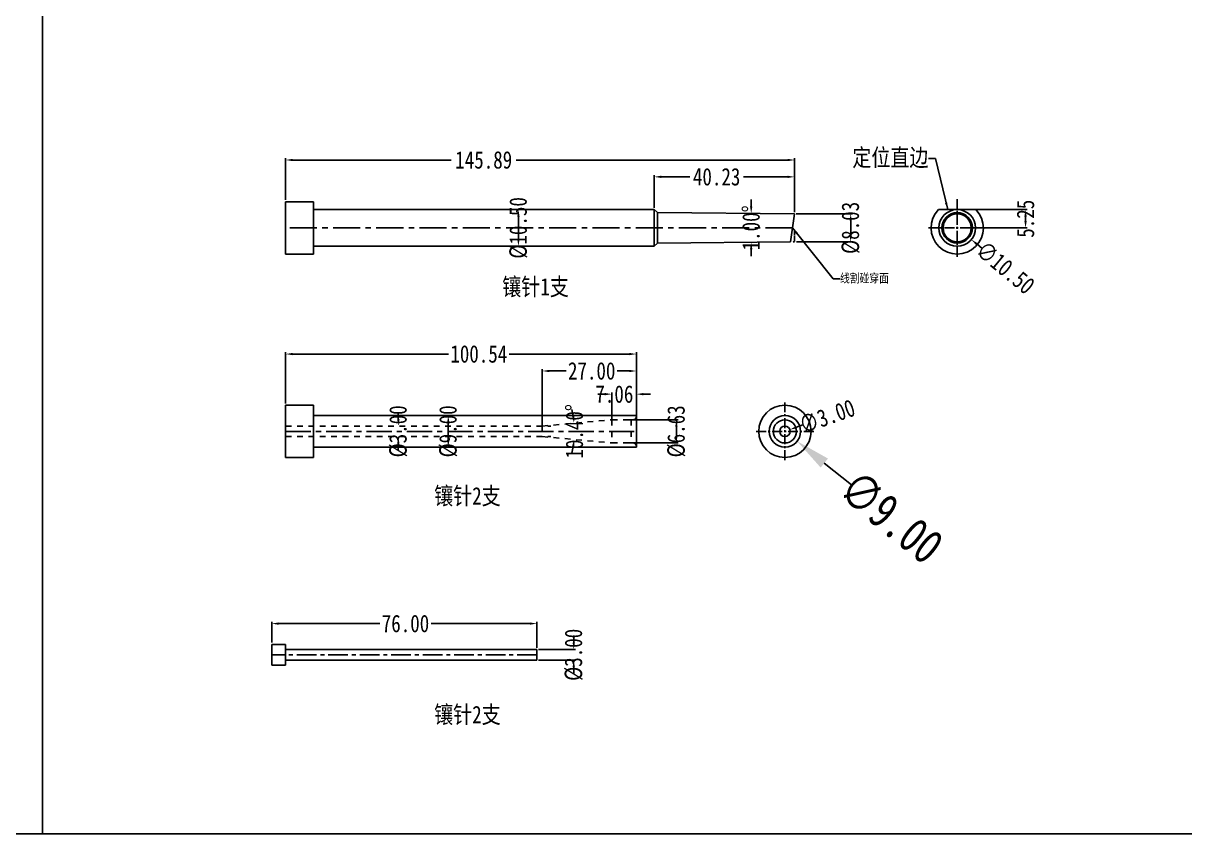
# Model space of a CAD drawing. Header units: millimetres. Extents: x 1147 to 12155, y -6137 to -4403.
# Drawn here: x 9611.9 to 9944.8, y -5544.4 to -5312.2 of the extents above; entities that cross this region are included whole.
import ezdxf

# ---------------------------------------------------------------- set-up
doc = ezdxf.new("R2010")
doc.units = ezdxf.units.MM
doc.header["$LTSCALE"] = 16.335
doc.header["$PDMODE"] = 3
doc.header["$PDSIZE"] = 0.3125
for name, pattern in [('CENTER', [0.6, 0.375, -0.075, 0.075, -0.075]), ('DIVIDE', [31.75, 12.7, -6.35, 0, -6.35, 0, -6.35]), ('HIDDEN', [0.2, 0.1, -0.1])]:
    doc.linetypes.add(name, pattern=pattern)
doc.layers.get('0').update_dxf_attribs({"linetype": 'CONTINUOUS'})
doc.layers.get('Defpoints').update_dxf_attribs({"linetype": 'CONTINUOUS'})
doc.layers.add('DEFAULT_2', color=8, linetype='HIDDEN')
doc.layers.add('dim', color=82, linetype='CONTINUOUS', lineweight=9)
doc.styles.get("Standard").update_dxf_attribs({"font": 'txt', "width": 0.8})
doc.dimstyles.get("Standard").update_dxf_attribs({"dimtxt": 0.15625, "dimasz": 0.1875, "dimexe": 0.125, "dimexo": 0.0625, "dimtad": 0, "dimtih": 1, "dimtoh": 1, "dimdsep": 46, "dimtxsty": 'Standard', "dimcen": 0.09, "dimadec": 0, "dimazin": 0, "dimtp": 0.01, "dimtm": 0.01, "dimtfac": 1, "dimtofl": 0, "dimtmove": 0, "dimatfit": 3, "dimfxl": 0, "dimtolj": 1, "dimarcsym": 0})
doc.dimstyles.new('STANDARD$0', dxfattribs={"dimscale": 2, "dimtxt": 3, "dimasz": 3, "dimexe": 1.25, "dimexo": 0.625, "dimgap": 0.5, "dimtad": 0, "dimdsep": 46, "dimlunit": 6, "dimtxsty": 'Standard', "dimblk": 'CLOSEDBLANK', "dimcen": 0, "dimclrt": 2, "dimazin": 2, "dimtfac": 2, "dimtmove": 1, "dimatfit": 3, "dimfxl": 0, "dimtolj": 1, "dimtzin": 0, "dimarcsym": 0})

# ---------------------------------------------------------------- blocks, each defined once
blk = doc.blocks.new('*D1021')
at = {"layer": 'Defpoints', "color": 0}
for p in [(9882.87, -5365.57), (9881.56, -5370.82), (9899.2, -5370.82)]:
    blk.add_point(p, dxfattribs=at)
at = {"layer": 'dim', "color": 4, "lineweight": -2}
for p, q in [((9883.37, -5365.57), (9899.7, -5365.57)), ((9899.2, -5367.57), (9899.2, -5368.82)), ((9882.06, -5370.82), (9899.7, -5370.82))]:
    blk.add_line(p, q, dxfattribs=at)
at = {"layer": 'dim', "color": 4}
for points in [[(9898.86, -5367.57), (9899.53, -5367.57), (9899.2, -5365.57)], [(9898.86, -5368.82), (9899.53, -5368.82), (9899.2, -5370.82)]]:
    blk.add_solid(points, dxfattribs=at)
at = {"layer": 'dim', "color": 6, "insert": (9899.2, -5368.2), "char_height": 5, "attachment_point": 5, "rotation": 90}
blk.add_mtext('\\A1;5.25', dxfattribs=at)
blk = doc.blocks.new('*D1022')
at = {"layer": 'Defpoints', "color": 0}
for p in [(9875.55, -5367.48), (9883.65, -5374.16)]:
    blk.add_point(p, dxfattribs=at)
at = {"layer": 'dim', "color": 4, "lineweight": -2}
blk.add_line((9886.74, -5376.71), (9885.2, -5375.44), dxfattribs=at)
at = {"layer": 'dim', "color": 4}
blk.add_solid([(9885.41, -5375.18), (9884.98, -5375.69), (9883.65, -5374.16)], dxfattribs=at)
at = {"layer": 'dim', "color": 6, "insert": (9893.42, -5382.23), "char_height": 5, "attachment_point": 5, "rotation": 320.4803}
blk.add_mtext('\\A1;∅10.50', dxfattribs=at)
blk = doc.blocks.new('*D1023')
at = {"layer": 'Defpoints', "color": 0}
for p in [(9832.96, -5366.8), (9833.03, -5374.84), (9849.07, -5374.84)]:
    blk.add_point(p, dxfattribs=at)
at = {"layer": 'dim', "color": 4, "lineweight": -2}
for p, q in [((9833.46, -5366.8), (9849.57, -5366.8)), ((9849.07, -5368.8), (9849.07, -5372.84)), ((9833.53, -5374.84), (9849.57, -5374.84))]:
    blk.add_line(p, q, dxfattribs=at)
at = {"layer": 'dim', "color": 4}
for points in [[(9848.73, -5368.8), (9849.4, -5368.8), (9849.07, -5366.8)], [(9848.73, -5372.84), (9849.4, -5372.84), (9849.07, -5374.84)]]:
    blk.add_solid(points, dxfattribs=at)
at = {"layer": 'dim', "color": 6, "insert": (9849.07, -5370.82), "char_height": 5, "attachment_point": 5, "rotation": 90}
blk.add_mtext('\\A1;%%c8.03', dxfattribs=at)
blk = doc.blocks.new('*D1024')
at = {"layer": 'Defpoints', "color": 0}
for p in [(9793.65, -5366.46), (9832.96, -5366.8), (9820.52, -5369.45), (9793.65, -5375.18), (9831.83, -5374.85)]:
    blk.add_point(p, dxfattribs=at)
at = {"layer": 'dim', "color": 4, "lineweight": -2}
for start, end in [(179.0152, 179.2576), (180.7424, 180.9848)]:
    blk.add_arc((10293.27, -5370.82), 472.75, start, end, dxfattribs=at)
at = {"layer": 'dim', "color": 4}
for points in [[(9820.89, -5364.7), (9820.22, -5364.69), (9820.54, -5366.7)], [(9820.22, -5376.95), (9820.89, -5376.94), (9820.54, -5374.95)]]:
    blk.add_solid(points, dxfattribs=at)
at = {"layer": 'dim', "color": 6, "insert": (9820.52, -5370.82), "char_height": 5, "attachment_point": 5, "rotation": 90}
blk.add_mtext('\\A1;1.00°', dxfattribs=at)
blk = doc.blocks.new('*D1025')
at = {"layer": 'Defpoints', "color": 0}
for p in [(9792.77, -5356.2), (9792.77, -5365.57), (9832.99, -5366.8)]:
    blk.add_point(p, dxfattribs=at)
at = {"layer": 'dim', "color": 4, "lineweight": -2}
for p, q in [((9792.77, -5365.07), (9792.77, -5355.7)), ((9794.77, -5356.2), (9802.98, -5356.2)), ((9830.99, -5356.2), (9818.32, -5356.2)), ((9832.99, -5366.3), (9832.99, -5355.7))]:
    blk.add_line(p, q, dxfattribs=at)
at = {"layer": 'dim', "color": 4}
for points in [[(9794.77, -5355.87), (9794.77, -5356.53), (9792.77, -5356.2)], [(9830.99, -5355.87), (9830.99, -5356.53), (9832.99, -5356.2)]]:
    blk.add_solid(points, dxfattribs=at)
at = {"layer": 'dim', "color": 6, "insert": (9810.65, -5356.2), "char_height": 5, "attachment_point": 5}
blk.add_mtext('\\A1;40.23', dxfattribs=at)
blk = doc.blocks.new('*D1026')
at = {"layer": 'Defpoints', "color": 0}
for p in [(9687.1, -5351.37), (9687.1, -5363.32), (9832.99, -5366.8)]:
    blk.add_point(p, dxfattribs=at)
at = {"layer": 'dim', "color": 4, "lineweight": -2}
for p, q in [((9687.1, -5362.82), (9687.1, -5350.87)), ((9689.1, -5351.37), (9734.55, -5351.37)), ((9830.99, -5351.37), (9753.21, -5351.37)), ((9832.99, -5366.3), (9832.99, -5350.87))]:
    blk.add_line(p, q, dxfattribs=at)
at = {"layer": 'dim', "color": 4}
for points in [[(9689.1, -5351.03), (9689.1, -5351.7), (9687.1, -5351.37)], [(9830.99, -5351.03), (9830.99, -5351.7), (9832.99, -5351.37)]]:
    blk.add_solid(points, dxfattribs=at)
at = {"layer": 'dim', "color": 6, "insert": (9743.88, -5351.37), "char_height": 5, "attachment_point": 5}
blk.add_mtext('\\A1;145.89', dxfattribs=at)
blk = doc.blocks.new('*D1027')
at = {"layer": 'Defpoints', "color": 0}
for p in [(9753.83, -5365.57), (9753.83, -5376.07), (9753.83, -5376.07)]:
    blk.add_point(p, dxfattribs=at)
at = {"layer": 'dim', "color": 4, "lineweight": -2}
blk.add_line((9753.83, -5367.57), (9753.83, -5374.07), dxfattribs=at)
at = {"layer": 'dim', "color": 4}
for points in [[(9753.5, -5367.57), (9754.16, -5367.57), (9753.83, -5365.57)], [(9753.5, -5374.07), (9754.16, -5374.07), (9753.83, -5376.07)]]:
    blk.add_solid(points, dxfattribs=at)
at = {"layer": 'dim', "color": 6, "insert": (9753.83, -5370.82), "char_height": 5, "attachment_point": 5, "rotation": 90}
blk.add_mtext('\\A1;%%c10.50', dxfattribs=at)
blk = doc.blocks.new('*D1028')
at = {"layer": 'Defpoints', "color": 0}
for p in [(9828.8, -5429.63), (9831.63, -5428.63)]:
    blk.add_point(p, dxfattribs=at)
at = {"layer": 'dim', "color": 4, "lineweight": -2}
blk.add_line((9835.4, -5427.29), (9833.51, -5427.96), dxfattribs=at)
at = {"layer": 'dim', "color": 4}
blk.add_solid([(9833.4, -5427.64), (9833.63, -5428.27), (9831.63, -5428.63)], dxfattribs=at)
at = {"layer": 'dim', "color": 6, "insert": (9842.31, -5424.84), "char_height": 5, "attachment_point": 5, "rotation": 19.5263}
blk.add_mtext('\\A1;∅3.00', dxfattribs=at)
blk = doc.blocks.new('*D1012')
at = {"layer": 'Defpoints', "color": 0}
for p in [(9759.1, -5491.66), (9759.1, -5494.66), (9769.69, -5494.66)]:
    blk.add_point(p, dxfattribs=at)
at = {"layer": 'dim', "color": 4, "lineweight": -2}
for p, q in [((9769.69, -5489.66), (9769.69, -5487.66)), ((9759.6, -5491.66), (9770.19, -5491.66)), ((9759.6, -5494.66), (9770.19, -5494.66)), ((9769.69, -5496.66), (9769.69, -5498.66))]:
    blk.add_line(p, q, dxfattribs=at)
at = {"layer": 'dim', "color": 4}
for points in [[(9769.36, -5489.66), (9770.02, -5489.66), (9769.69, -5491.66)], [(9769.36, -5496.66), (9770.02, -5496.66), (9769.69, -5494.66)]]:
    blk.add_solid(points, dxfattribs=at)
at = {"layer": 'dim', "color": 6, "insert": (9769.69, -5493.16), "char_height": 5, "attachment_point": 5, "rotation": 90}
blk.add_mtext('\\A1;%%c3.00', dxfattribs=at)
blk = doc.blocks.new('*D1029')
at = {"layer": 'Defpoints', "color": 0}
for p in [(9683.1, -5484.22), (9683.1, -5490.16), (9759.1, -5491.66)]:
    blk.add_point(p, dxfattribs=at)
at = {"layer": 'dim', "color": 4, "lineweight": -2}
for p, q in [((9683.1, -5489.66), (9683.1, -5483.72)), ((9759.1, -5491.16), (9759.1, -5483.72)), ((9685.1, -5484.22), (9714.11, -5484.22)), ((9757.1, -5484.22), (9728.78, -5484.22))]:
    blk.add_line(p, q, dxfattribs=at)
at = {"layer": 'dim', "color": 4}
for points in [[(9685.1, -5483.88), (9685.1, -5484.55), (9683.1, -5484.22)], [(9757.1, -5483.88), (9757.1, -5484.55), (9759.1, -5484.22)]]:
    blk.add_solid(points, dxfattribs=at)
at = {"layer": 'dim', "color": 6, "insert": (9721.45, -5484.22), "char_height": 5, "attachment_point": 5}
blk.add_mtext('\\A1;76.00', dxfattribs=at)
blk = doc.blocks.new('*D1030')
at = {"layer": 'Defpoints', "color": 0}
for p in [(9687.1, -5406.97), (9687.1, -5421.63), (9787.64, -5433.48)]:
    blk.add_point(p, dxfattribs=at)
at = {"layer": 'dim', "color": 4, "lineweight": -2}
for p, q in [((9687.1, -5421.13), (9687.1, -5406.47)), ((9689.1, -5406.97), (9733.8, -5406.97)), ((9785.64, -5406.97), (9751.14, -5406.97)), ((9787.64, -5432.98), (9787.64, -5406.47))]:
    blk.add_line(p, q, dxfattribs=at)
at = {"layer": 'dim', "color": 4}
for points in [[(9689.1, -5406.64), (9689.1, -5407.31), (9687.1, -5406.97)], [(9785.64, -5406.64), (9785.64, -5407.31), (9787.64, -5406.97)]]:
    blk.add_solid(points, dxfattribs=at)
at = {"layer": 'dim', "color": 6, "insert": (9742.47, -5406.97), "char_height": 5, "attachment_point": 5}
blk.add_mtext('\\A1;100.54', dxfattribs=at)
blk = doc.blocks.new('*D1031')
at = {"layer": 'Defpoints', "color": 0}
for p in [(9760.64, -5411.83), (9787.64, -5423.42), (9760.64, -5428.37)]:
    blk.add_point(p, dxfattribs=at)
at = {"layer": 'dim', "color": 4, "lineweight": -2}
for p, q in [((9760.64, -5427.87), (9760.64, -5411.33)), ((9762.64, -5411.83), (9767.5, -5411.83)), ((9785.64, -5411.83), (9782.16, -5411.83)), ((9787.64, -5422.92), (9787.64, -5411.33))]:
    blk.add_line(p, q, dxfattribs=at)
at = {"layer": 'dim', "color": 4}
for points in [[(9762.64, -5411.5), (9762.64, -5412.16), (9760.64, -5411.83)], [(9785.64, -5411.5), (9785.64, -5412.16), (9787.64, -5411.83)]]:
    blk.add_solid(points, dxfattribs=at)
at = {"layer": 'dim', "color": 6, "insert": (9774.83, -5411.83), "char_height": 5, "attachment_point": 5}
blk.add_mtext('\\A1;27.00', dxfattribs=at)
blk = doc.blocks.new('*D1032')
at = {"layer": 'Defpoints', "color": 0}
for p in [(9780.59, -5418.47), (9780.59, -5426.43), (9787.64, -5425.95)]:
    blk.add_point(p, dxfattribs=at)
at = {"layer": 'dim', "color": 4, "lineweight": -2}
for p, q in [((9778.59, -5418.47), (9776.59, -5418.47)), ((9780.59, -5425.93), (9780.59, -5417.97)), ((9787.64, -5425.45), (9787.64, -5417.97)), ((9789.64, -5418.47), (9791.64, -5418.47))]:
    blk.add_line(p, q, dxfattribs=at)
at = {"layer": 'dim', "color": 4}
for points in [[(9778.59, -5418.13), (9778.59, -5418.8), (9780.59, -5418.47)], [(9789.64, -5418.13), (9789.64, -5418.8), (9787.64, -5418.47)]]:
    blk.add_solid(points, dxfattribs=at)
at = {"layer": 'dim', "color": 6, "insert": (9781.33, -5418.47), "char_height": 5, "attachment_point": 5}
blk.add_mtext('\\A1;7.06', dxfattribs=at)
blk = doc.blocks.new('*D1033')
at = {"layer": 'Defpoints', "color": 0}
for p in [(9784.9, -5425.81), (9784.9, -5432.44), (9799.11, -5432.44)]:
    blk.add_point(p, dxfattribs=at)
at = {"layer": 'dim', "color": 4, "lineweight": -2}
for p, q in [((9785.4, -5425.81), (9799.61, -5425.81)), ((9799.11, -5427.81), (9799.11, -5430.44)), ((9785.4, -5432.44), (9799.61, -5432.44))]:
    blk.add_line(p, q, dxfattribs=at)
at = {"layer": 'dim', "color": 4}
for points in [[(9798.77, -5427.81), (9799.44, -5427.81), (9799.11, -5425.81)], [(9798.77, -5430.44), (9799.44, -5430.44), (9799.11, -5432.44)]]:
    blk.add_solid(points, dxfattribs=at)
at = {"layer": 'dim', "color": 6, "insert": (9799.11, -5429.13), "char_height": 5, "attachment_point": 5, "rotation": 90}
blk.add_mtext('\\A1;%%c6.63', dxfattribs=at)
blk = doc.blocks.new('*D1034')
at = {"layer": 'Defpoints', "color": 0}
for p in [(9733.72, -5424.63), (9733.72, -5433.63), (9733.72, -5433.63)]:
    blk.add_point(p, dxfattribs=at)
at = {"layer": 'dim', "color": 4, "lineweight": -2}
blk.add_line((9733.72, -5426.63), (9733.72, -5431.63), dxfattribs=at)
at = {"layer": 'dim', "color": 4}
for points in [[(9733.39, -5426.63), (9734.05, -5426.63), (9733.72, -5424.63)], [(9733.39, -5431.63), (9734.05, -5431.63), (9733.72, -5433.63)]]:
    blk.add_solid(points, dxfattribs=at)
at = {"layer": 'dim', "color": 6, "insert": (9733.72, -5429.13), "char_height": 5, "attachment_point": 5, "rotation": 90}
blk.add_mtext('\\A1;%%c9.00', dxfattribs=at)
blk = doc.blocks.new('*D1035')
at = {"layer": 'Defpoints', "color": 0}
for p in [(9780.59, -5425.81), (9760.64, -5427.63), (9769.88, -5429.91), (9760.64, -5430.63), (9780.59, -5432.44)]:
    blk.add_point(p, dxfattribs=at)
at = {"layer": 'dim', "color": 4, "lineweight": -2}
for start, end in [(9.654, 14.1083), (345.8917, 350.346)]:
    blk.add_arc((9744.16, -5429.13), 25.73, start, end, dxfattribs=at)
at = {"layer": 'dim', "color": 4}
for points in [[(9769.86, -5424.77), (9769.2, -5424.85), (9769.78, -5426.79)], [(9769.2, -5433.4), (9769.86, -5433.49), (9769.78, -5431.46)]]:
    blk.add_solid(points, dxfattribs=at)
at = {"layer": 'dim', "color": 6, "insert": (9769.89, -5429.13), "char_height": 5, "attachment_point": 5, "rotation": 90}
blk.add_mtext('\\A1;10.40°', dxfattribs=at)
blk = doc.blocks.new('*D1036')
at = {"layer": 'Defpoints', "color": 0}
for p in [(9719.4, -5427.63), (9719.4, -5430.63), (9719.4, -5430.63)]:
    blk.add_point(p, dxfattribs=at)
at = {"layer": 'dim', "color": 4, "lineweight": -2}
for p, q in [((9719.4, -5425.63), (9719.4, -5423.63)), ((9719.4, -5432.63), (9719.4, -5434.63))]:
    blk.add_line(p, q, dxfattribs=at)
at = {"layer": 'dim', "color": 4}
for points in [[(9719.07, -5425.63), (9719.74, -5425.63), (9719.4, -5427.63)], [(9719.07, -5432.63), (9719.74, -5432.63), (9719.4, -5430.63)]]:
    blk.add_solid(points, dxfattribs=at)
at = {"layer": 'dim', "color": 6, "insert": (9719.4, -5429.13), "char_height": 5, "attachment_point": 5, "rotation": 90}
blk.add_mtext('\\A1;%%c3.00', dxfattribs=at)
blk = doc.blocks.new('*D1037')
at = {"color": 4, "lineweight": -2}
blk.add_line((9849.31, -5444.48), (9841.51, -5438.22), dxfattribs=at)
at = {"color": 4}
blk.add_solid([(9842.56, -5436.92), (9840.47, -5439.51), (9833.72, -5431.95)], dxfattribs=at)
at = {"layer": 'Defpoints', "color": 0}
for p in [(9826.71, -5426.31), (9833.72, -5431.95)]:
    blk.add_point(p, dxfattribs=at)
at = {"color": 6, "insert": (9860.73, -5453.68), "char_height": 10, "attachment_point": 5, "rotation": 321.1868}
blk.add_mtext('\\A1;∅9.00', dxfattribs=at)

msp = doc.modelspace()

# ---------------------------------------------------------------- linework, layer by layer
for p, q in [((9617.428, -4977.81), (9617.428, -5544.438)), ((9787.642, -5424.627), (9787.642, -5433.627))]:
    msp.add_line(p, q)
at = {"color": 7, "linetype": 'Continuous'}
for p, q in [((9687.101, -5378.321), (9687.101, -5363.321)), ((9695.101, -5363.321), (9687.101, -5363.321)), ((9695.101, -5363.321), (9695.101, -5378.321)), ((9792.768, -5365.571), (9695.101, -5365.571)), ((9792.768, -5365.571), (9792.767, -5376.071)), ((9793.649, -5366.461), (9792.768, -5365.571)), ((9832.958, -5366.804), (9793.649, -5366.461)), ((9793.652, -5370.826), (9793.652, -5366.464)), ((9874.248, -5365.574), (9884.96, -5365.574)), ((9793.652, -5375.178), (9793.653, -5370.826)), ((9875.582, -5370.829), (9874.354, -5370.83)), ((9883.626, -5370.829), (9884.854, -5370.83)), ((9792.767, -5376.071), (9695.101, -5376.071)), ((9792.767, -5376.071), (9793.649, -5375.181)), ((9793.649, -5375.181), (9831.828, -5374.848)), ((9695.101, -5378.321), (9687.101, -5378.321)), ((9687.101, -5436.627), (9687.101, -5421.627)), ((9695.101, -5421.627), (9687.101, -5421.627)), ((9695.101, -5436.626), (9695.101, -5421.627)), ((9695.101, -5424.627), (9787.642, -5424.627)), ((9787.642, -5424.627), (9787.642, -5424.812)), ((9695.101, -5433.627), (9787.642, -5433.627)), ((9787.642, -5433.627), (9787.642, -5433.442)), ((9695.101, -5436.627), (9687.101, -5436.627)), ((9683.101, -5496.163), (9683.101, -5490.163)), ((9687.101, -5490.163), (9683.101, -5490.163)), ((9687.101, -5496.163), (9687.101, -5490.163)), ((9759.101, -5491.664), (9687.101, -5491.663)), ((9759.101, -5494.663), (9759.101, -5491.664)), ((9687.101, -5496.163), (9683.101, -5496.163)), ((9759.101, -5494.663), (9687.101, -5494.663))]:
    msp.add_line(p, q, dxfattribs=at)
at = {"color": 1, "linetype": 'CENTER', "ltscale": 0.466483}
for p, q in [((9879.604, -5379.074), (9879.604, -5362.574)), ((9871.354, -5370.824), (9887.854, -5370.824)), ((9830.215, -5437.377), (9830.215, -5420.877)), ((9821.965, -5429.127), (9838.465, -5429.127))]:
    msp.add_line(p, q, dxfattribs=at)
at = {"color": 2, "linetype": 'Continuous'}
msp.add_line((9832.958, -5366.804), (9831.828, -5374.848), dxfattribs=at)
at = {"color": 1, "linetype": 'CENTER', "ltscale": 1.264685}
msp.add_line((9832.394, -5370.821), (9687.101, -5370.821), dxfattribs=at)
at = {"color": 2, "linetype": 'DIVIDE', "ltscale": 0.000612182}
for p, q in [((9832.958, -5371.705), (9832.958, -5374.838)), ((9832.958, -5374.838), (9832.517, -5374.842))]:
    msp.add_line(p, q, dxfattribs=at)
at = {"color": 1, "linetype": 'CENTER', "ltscale": 1.182262}
msp.add_line((9687.101, -5429.127), (9787.642, -5429.127), dxfattribs=at)
at = {"color": 1, "linetype": 'CENTER', "ltscale": 0.920526}
msp.add_line((9759.101, -5493.163), (9683.101, -5493.163), dxfattribs=at)
msp.add_lwpolyline([(9111.604, -4977.81), (10322.325, -4977.81), (10322.325, -5544.438), (9111.604, -5544.438)], close=True)
at = {"color": 7, "linetype": 'Continuous'}
for centre, radius in [((9879.604, -5370.824), 5.25), ((9879.604, -5370.821), 4.359), ((9879.604, -5370.827), 4.021), ((9830.215, -5429.127), 7.5), ((9830.215, -5429.127), 3.315)]:
    msp.add_circle(centre, radius, dxfattribs=at)
msp.add_circle((9830.215, -5429.127), 4.5)
at = {"color": 2, "linetype": 'Continuous'}
msp.add_circle((9830.215, -5429.127), 1.5, dxfattribs=at)
at = {"color": 7, "linetype": 'Continuous'}
msp.add_arc((9879.604, -5370.824), 7.5, 135.573, 44.427, dxfattribs=at)
at = {"layer": 'DEFAULT_2', "color": 8, "linetype": 'HIDDEN'}
for p, q in [((9793.652, -5366.464), (9793.653, -5370.826)), ((9793.652, -5370.826), (9793.652, -5375.178)), ((9760.642, -5427.627), (9780.587, -5425.812)), ((9780.587, -5425.812), (9786.142, -5425.812)), ((9786.142, -5425.812), (9786.142, -5432.442)), ((9687.101, -5427.627), (9763.142, -5427.627)), ((9760.642, -5427.627), (9760.642, -5430.627)), ((9687.101, -5430.627), (9763.142, -5430.627)), ((9760.642, -5430.627), (9780.587, -5432.442)), ((9780.587, -5432.442), (9786.642, -5432.442))]:
    msp.add_line(p, q, dxfattribs=at)
for centre, start, end in [((9786.642, -5424.812), 270, 0), ((9786.642, -5433.442), 0, 90)]:
    msp.add_arc(centre, 1, start, end, dxfattribs=at)
for points, knots in [([(9780.587, -5425.812), (9780.587, -5425.896), (9780.587, -5426.22), (9780.584, -5426.711), (9780.592, -5427.31), (9780.582, -5427.77), (9780.577, -5428.169), (9780.602, -5428.592), (9780.642, -5428.911), (9780.642, -5429.127)], [0, 0, 0, 0, 0.0761214, 0.2929167, 0.4444426, 0.6173885, 0.7097837, 0.8049847, 1, 1, 1, 1]), ([(9780.642, -5429.127), (9780.642, -5429.342), (9780.602, -5429.662), (9780.577, -5430.084), (9780.582, -5430.483), (9780.592, -5430.944), (9780.584, -5431.542), (9780.587, -5432.034), (9780.587, -5432.358), (9780.587, -5432.442)], [0, 0, 0, 0, 0.1950153, 0.2902163, 0.3826115, 0.5555574, 0.7070833, 0.9238786, 1, 1, 1, 1])]:
    msp.add_open_spline(points, degree=3, knots=knots, dxfattribs=at)

# ---------------------------------------------------------------- texts
at = {"char_height": 5, "width": 33.51686, "attachment_point": 1}
for s, insert in [('{\\fSimSun|b0|i0|c134|p2;镶针}1{\\fSimSun|b0|i0|c134|p2;支}', (9749.187, -5385.19)), ('{\\fSimSun|b0|i0|c134|p2;镶针}2{\\fSimSun|b0|i0|c134|p2;支}', (9729.665, -5445.111)), ('{\\fSimSun|b0|i0|c134|p2;镶针}2{\\fSimSun|b0|i0|c134|p2;支}', (9729.665, -5507.765))]:
    msp.add_mtext(s, dxfattribs=dict(at, insert=insert))
at = {"layer": 'dim', "color": 6}
for s, insert, char_height, attachment_point in [('\\A1;{\\fSimSun|b0|i0|c134|p2;定位直边}', (9871.368, -5350.947), 5, 6), ('\\A1;{\\fSimSun|b0|i0|c134|p2;线割碰穿面}', (9846.027, -5385.381), 2.5, 4)]:
    msp.add_mtext(s, dxfattribs=dict(at, insert=insert, char_height=char_height, attachment_point=attachment_point))

# ---------------------------------------------------------------- dimensions: what is measured, and where the dimension line sits
dim = msp.add_diameter_dim_2p(p1=(9826.709, -5426.306), p2=(9833.722, -5431.947), dimstyle='Standard', override={"dimtxt": 10, "dimasz": 10, "dimgap": 0, "dimtih": 0, "dimtoh": 0, "dimzin": 0, "dimcen": 0, "dimclrd": 4, "dimclre": 4, "dimclrt": 6, "dimadec": 2, "dimtp": 0, "dimtm": 0, "dimtzin": 0})
dim.commit()
dim.dimension.update_dxf_attribs({"geometry": '*D1037', "text_midpoint": (9860.734, -5453.676)})
at = {"layer": 'dim'}
for base, p1, p2, picture, middle in [((9687.101, -5351.368), (9832.994, -5366.804), (9687.101, -5363.321), '*D1026', (9743.88, -5351.368)), ((9792.768, -5356.2), (9832.994, -5366.804), (9792.768, -5365.571), '*D1025', (9810.649, -5356.2)), ((9687.101, -5406.974), (9787.642, -5433.476), (9687.101, -5421.627), '*D1030', (9742.469, -5406.974)), ((9760.642, -5411.829), (9787.642, -5423.422), (9760.642, -5428.369), '*D1031', (9774.832, -5411.829)), ((9780.586, -5418.468), (9787.642, -5425.953), (9780.586, -5426.429), '*D1032', (9781.334, -5418.468)), ((9683.101, -5484.218), (9759.101, -5491.664), (9683.101, -5490.163), '*D1029', (9721.446, -5484.218))]:
    dim = msp.add_linear_dim(base=base, p1=p1, p2=p2, dimstyle='STANDARD$0', override={"dimscale": 1, "dimtxt": 5, "dimasz": 2, "dimexe": 0.49975, "dimexo": 0.49975, "dimgap": 0, "dimzin": 0, "dimlunit": 2, "dimclrd": 4, "dimclre": 4, "dimclrt": 6, "dimazin": 0, "dimtfac": 1, "dimtofl": 0, "dimtmove": 0}, dxfattribs=at)
    dim.commit()
    dim.dimension.update_dxf_attribs({"geometry": picture, "text_midpoint": middle, "dimtype": 160})
for base, p1, p2, picture, middle in [((9753.832, -5376.071), (9753.832, -5365.571), (9753.832, -5376.071), '*D1027', (9753.832, -5370.821)), ((9849.065, -5374.838), (9832.958, -5366.804), (9833.028, -5374.838), '*D1023', (9849.065, -5370.821)), ((9719.402, -5430.627), (9719.402, -5427.627), (9719.402, -5430.627), '*D1036', (9719.402, -5429.127)), ((9733.721, -5433.627), (9733.721, -5424.627), (9733.721, -5433.627), '*D1034', (9733.721, -5429.127)), ((9799.107, -5432.442), (9784.903, -5425.812), (9784.903, -5432.442), '*D1033', (9799.107, -5429.127)), ((9769.69, -5494.663), (9759.101, -5491.663), (9759.101, -5494.663), '*D1012', (9769.69, -5493.163))]:
    dim = msp.add_linear_dim(base=base, p1=p1, p2=p2, angle=90, text='%%c<>', dimstyle='STANDARD$0', override={"dimscale": 1, "dimtxt": 5, "dimasz": 2, "dimexe": 0.49975, "dimexo": 0.49975, "dimgap": 0, "dimzin": 0, "dimlunit": 2, "dimclrd": 4, "dimclre": 4, "dimclrt": 6, "dimazin": 0, "dimtfac": 1, "dimtofl": 0, "dimtmove": 0}, dxfattribs=at)
    dim.commit()
    dim.dimension.update_dxf_attribs({"geometry": picture, "text_midpoint": middle, "dimtype": 160})
for base, line1, line2, picture, middle in [((9820.519, -5369.446), ((9793.649, -5375.181), (9831.828, -5374.848)), ((9832.958, -5366.804), (9793.649, -5366.461)), '*D1024', (9820.517, -5370.821)), ((9769.879, -5429.905), ((9760.642, -5430.627), (9780.587, -5432.442)), ((9760.642, -5427.627), (9780.587, -5425.812)), '*D1035', (9769.89, -5429.127))]:
    dim = msp.add_angular_dim_2l(base=base, line1=line1, line2=line2, dimstyle='Standard', override={"dimtxt": 5, "dimasz": 2, "dimexe": 0.49975, "dimexo": 0.49975, "dimgap": 0, "dimtih": 0, "dimtoh": 0, "dimzin": 0, "dimcen": 0, "dimclrd": 4, "dimclre": 4, "dimclrt": 6, "dimadec": 2, "dimtp": 0, "dimtm": 0, "dimtzin": 0}, dxfattribs=at)
    dim.commit()
    dim.dimension.update_dxf_attribs({"geometry": picture, "text_midpoint": middle, "dimtype": 162})
dim = msp.add_linear_dim(base=(9899.198, -5370.824), p1=(9882.875, -5365.574), p2=(9881.561, -5370.824), angle=90, dimstyle='STANDARD$0', override={"dimscale": 1, "dimtxt": 5, "dimasz": 2, "dimexe": 0.49975, "dimexo": 0.49975, "dimgap": 0, "dimzin": 0, "dimlunit": 2, "dimclrd": 4, "dimclre": 4, "dimclrt": 6, "dimazin": 0, "dimtfac": 1, "dimtofl": 0, "dimtmove": 0}, dxfattribs=at)
dim.commit()
dim.dimension.update_dxf_attribs({"geometry": '*D1021', "text_midpoint": (9899.198, -5368.199), "dimtype": 160})
for p1, p2, picture, middle in [((9875.554, -5367.483), (9883.654, -5374.165), '*D1022', (9893.425, -5382.225)), ((9828.801, -5429.628), (9831.629, -5428.625), '*D1028', (9842.31, -5424.837))]:
    dim = msp.add_diameter_dim_2p(p1=p1, p2=p2, dimstyle='Standard', override={"dimtxt": 5, "dimasz": 2, "dimexe": 0.49975, "dimexo": 0.49975, "dimgap": 0, "dimtih": 0, "dimtoh": 0, "dimzin": 0, "dimcen": 0, "dimclrd": 4, "dimclre": 4, "dimclrt": 6, "dimadec": 2, "dimtp": 0, "dimtm": 0, "dimtzin": 0}, dxfattribs=at)
    dim.commit()
    dim.dimension.update_dxf_attribs({"geometry": picture, "text_midpoint": middle})

# ---------------------------------------------------------------- leaders
at = {"layer": 'dim', "annotation_type": 0, "has_hookline": 1}
for points, hookline_direction, text_width in [([(9876.878, -5365.574), (9873.368, -5350.947), (9871.368, -5350.947)], 1, 22.2), ([(9832.394, -5370.821), (9844.027, -5385.381), (9846.027, -5385.381)], 0, 13.956)]:
    msp.add_leader(points, dimstyle='Standard', override={"dimtxt": 2.5, "dimasz": 2, "dimexe": 0.49975, "dimexo": 0.49975, "dimgap": 0, "dimtih": 0, "dimtoh": 0, "dimzin": 0, "dimcen": 0, "dimclrd": 4, "dimclre": 4, "dimclrt": 6, "dimadec": 2, "dimtp": 0, "dimtm": 0, "dimtzin": 0}, dxfattribs=dict(at, hookline_direction=hookline_direction, text_width=text_width))

doc.saveas('drawing.dxf')
